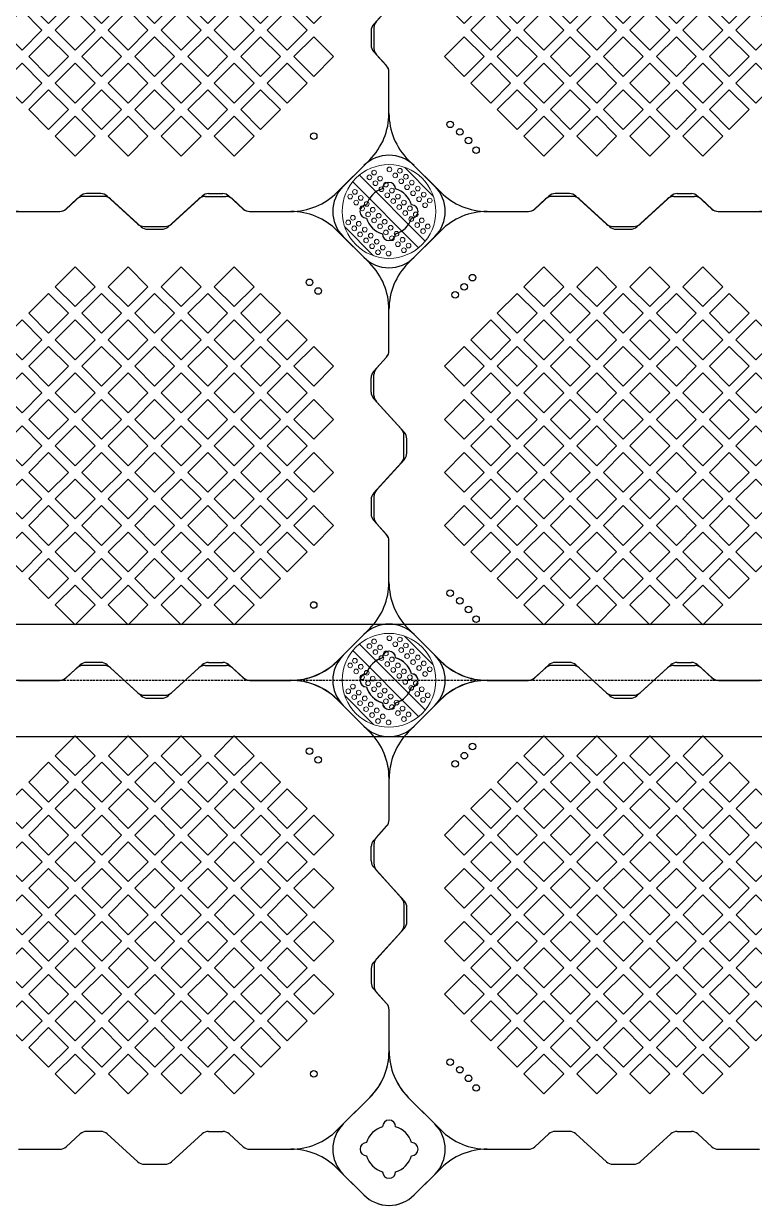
# Model space of a CAD drawing. Header units: millimetres. Extents: x -1612139 to -1260738, y 1141106 to 1536160.
# Drawn here: x -1425530 to -1424750, y 1157087 to 1158347 of the extents above; entities that cross this region are included whole.
import ezdxf

# ---------------------------------------------------------------- set-up
doc = ezdxf.new("R2010")
doc.units = ezdxf.units.MM
doc.header["$LTSCALE"] = 10
doc.linetypes.add('-6_350_HOLE$0$DASH', pattern=[0.35, 0.25, -0.1])
doc.layers.get('0').update_dxf_attribs({"linetype": 'CONTINUOUS'})
doc.layers.add('2维浮筒', color=150, linetype='CONTINUOUS', lineweight=9)
doc.layers.add('苗木图例', color=116, linetype='CONTINUOUS', lineweight=15)
doc.layers.add('面板', color=253, linetype='CONTINUOUS')

# ---------------------------------------------------------------- blocks, each defined once
blk = doc.blocks.new('旗华浮筒')
at = {"layer": '面板'}
for p, q in [((-548.8, 526.9), (-526.9, 548.8)), ((-473.2, 548.8), (-444.8, 520.5)), ((-26.8, 548.8), (-55.2, 520.5)), ((26.9, 548.8), (48.8, 526.9)), ((-332.9, 513.4), (-344.7, 502.6)), ((-303.9, 516), (-326.1, 516)), ((-297.1, 513.4), (-264.4, 483.6)), ((-202.9, 513.4), (-235.6, 483.6)), ((-196.1, 516), (-173.9, 516)), ((-167.1, 513.4), (-155.3, 502.6)), ((-395.4, 500), (-351.5, 500)), ((-148.5, 500), (-104.7, 500)), ((-479.5, 444.8), (-444.8, 479.5)), ((-257.6, 481), (-242.4, 481)), ((-20.5, 444.8), (-55.2, 479.5)), ((-548.8, 473.2), (-520.5, 444.8)), ((48.8, 473.2), (20.5, 444.8)), ((-500, 351.5), (-500, 395.4)), ((0, 351.3), (0, 395.4)), ((-513.4, 332.9), (-502.6, 344.7)), ((-16.4, 329.4), (-2.6, 344.5)), ((-516, 303.9), (-516, 326.1)), ((-19, 307.4), (-19, 322.6)), ((-513.4, 297.1), (-483.6, 264.4)), ((-16.4, 300.6), (13.4, 267.9)), ((-481, 242.4), (-481, 257.6)), ((16, 238.9), (16, 261.1)), ((-513.4, 202.9), (-483.6, 235.6)), ((-16.4, 199.4), (13.4, 232.1)), ((-516, 196.1), (-516, 173.9)), ((-19, 192.6), (-19, 177.4)), ((-513.4, 167.1), (-502.6, 155.3)), ((-16.4, 170.6), (-2.6, 155.5)), ((-500, 104.7), (-500, 148.5)), ((0, 104.7), (0, 148.7)), ((-548.8, 26.8), (-520.5, 55.2)), ((-444.8, 20.5), (-479.5, 55.2)), ((-55.2, 20.5), (-20.5, 55.2)), ((48.8, 26.8), (20.5, 55.2)), ((-329.4, 16.4), (-344.5, 2.6)), ((-307.4, 19), (-322.6, 19)), ((-300.6, 16.4), (-267.9, -13.4)), ((-199.4, 16.4), (-232.1, -13.4)), ((-192.6, 19), (-177.4, 19)), ((-170.6, 16.4), (-155.5, 2.6)), ((-395.4, 0), (-351.3, 0)), ((-148.7, 0), (-104.7, 0)), ((-473.2, -48.8), (-444.8, -20.5)), ((-261.1, -16), (-238.9, -16)), ((-26.8, -48.8), (-55.2, -20.5)), ((-526.9, -48.8), (-548.8, -26.9)), ((48.8, -26.9), (26.9, -48.8))]:
    blk.add_line(p, q, dxfattribs=at)
for points in [[(-334.9, 398.5), (-313.6, 419.7), (-334.9, 440.9), (-356.1, 419.7)], [(-278.3, 398.5), (-257.1, 419.7), (-278.3, 440.9), (-299.5, 419.7)], [(-221.7, 398.5), (-200.5, 419.7), (-221.7, 440.9), (-242.9, 419.7)], [(-165.1, 398.5), (-143.9, 419.7), (-165.1, 440.9), (-186.4, 419.7)], [(-363.1, 370.2), (-341.9, 391.4), (-363.1, 412.6), (-384.4, 391.4)], [(-306.6, 370.2), (-285.4, 391.4), (-306.6, 412.6), (-327.8, 391.4)], [(-250, 370.2), (-228.8, 391.4), (-250, 412.6), (-271.2, 391.4)], [(-193.4, 370.2), (-172.2, 391.4), (-193.4, 412.6), (-214.6, 391.4)], [(-136.9, 370.2), (-115.6, 391.4), (-136.9, 412.6), (-158.1, 391.4)], [(-391.4, 341.9), (-370.2, 363.1), (-391.4, 384.4), (-412.6, 363.1)], [(-334.9, 341.9), (-313.6, 363.1), (-334.9, 384.4), (-356.1, 363.1)], [(-278.3, 341.9), (-257.1, 363.1), (-278.3, 384.4), (-299.5, 363.1)], [(-221.7, 341.9), (-200.5, 363.1), (-221.7, 384.4), (-242.9, 363.1)], [(-165.1, 341.9), (-143.9, 363.1), (-165.1, 384.4), (-186.4, 363.1)], [(-108.6, 341.9), (-87.4, 363.1), (-108.6, 384.4), (-129.8, 363.1)], [(-419.7, 313.6), (-398.5, 334.9), (-419.7, 356.1), (-440.9, 334.9)], [(-363.1, 313.6), (-341.9, 334.9), (-363.1, 356.1), (-384.4, 334.9)], [(-306.6, 313.6), (-285.4, 334.9), (-306.6, 356.1), (-327.8, 334.9)], [(-250, 313.6), (-228.8, 334.9), (-250, 356.1), (-271.2, 334.9)], [(-193.4, 313.6), (-172.2, 334.9), (-193.4, 356.1), (-214.6, 334.9)], [(-136.9, 313.6), (-115.6, 334.9), (-136.9, 356.1), (-158.1, 334.9)], [(-80.3, 313.6), (-59.1, 334.9), (-80.3, 356.1), (-101.5, 334.9)], [(-391.4, 285.4), (-370.2, 306.6), (-391.4, 327.8), (-412.6, 306.6)], [(-334.9, 285.4), (-313.6, 306.6), (-334.9, 327.8), (-356.1, 306.6)], [(-278.3, 285.4), (-257.1, 306.6), (-278.3, 327.8), (-299.5, 306.6)], [(-221.7, 285.4), (-200.5, 306.6), (-221.7, 327.8), (-242.9, 306.6)], [(-165.1, 285.4), (-143.9, 306.6), (-165.1, 327.8), (-186.4, 306.6)], [(-108.6, 285.4), (-87.4, 306.6), (-108.6, 327.8), (-129.8, 306.6)], [(-419.7, 257.1), (-398.5, 278.3), (-419.7, 299.5), (-440.9, 278.3)], [(-363.1, 257.1), (-341.9, 278.3), (-363.1, 299.5), (-384.4, 278.3)], [(-306.6, 257.1), (-285.4, 278.3), (-306.6, 299.5), (-327.8, 278.3)], [(-250, 257.1), (-228.8, 278.3), (-250, 299.5), (-271.2, 278.3)], [(-193.4, 257.1), (-172.2, 278.3), (-193.4, 299.5), (-214.6, 278.3)], [(-136.9, 257.1), (-115.6, 278.3), (-136.9, 299.5), (-158.1, 278.3)], [(-80.3, 257.1), (-59.1, 278.3), (-80.3, 299.5), (-101.5, 278.3)], [(-391.4, 228.8), (-370.2, 250), (-391.4, 271.2), (-412.6, 250)], [(-334.9, 228.8), (-313.6, 250), (-334.9, 271.2), (-356.1, 250)], [(-278.3, 228.8), (-257.1, 250), (-278.3, 271.2), (-299.5, 250)], [(-221.7, 228.8), (-200.5, 250), (-221.7, 271.2), (-242.9, 250)], [(-165.1, 228.8), (-143.9, 250), (-165.1, 271.2), (-186.4, 250)], [(-108.6, 228.8), (-87.4, 250), (-108.6, 271.2), (-129.8, 250)], [(-419.7, 200.5), (-398.5, 221.7), (-419.7, 242.9), (-440.9, 221.7)], [(-363.1, 200.5), (-341.9, 221.7), (-363.1, 242.9), (-384.4, 221.7)], [(-306.6, 200.5), (-285.4, 221.7), (-306.6, 242.9), (-327.8, 221.7)], [(-250, 200.5), (-228.8, 221.7), (-250, 242.9), (-271.2, 221.7)], [(-193.4, 200.5), (-172.2, 221.7), (-193.4, 242.9), (-214.6, 221.7)], [(-136.9, 200.5), (-115.6, 221.7), (-136.9, 242.9), (-158.1, 221.7)], [(-80.3, 200.5), (-59.1, 221.7), (-80.3, 242.9), (-101.5, 221.7)], [(-391.4, 172.2), (-370.2, 193.4), (-391.4, 214.6), (-412.6, 193.4)], [(-334.9, 172.2), (-313.6, 193.4), (-334.9, 214.6), (-356.1, 193.4)], [(-278.3, 172.2), (-257.1, 193.4), (-278.3, 214.6), (-299.5, 193.4)], [(-221.7, 172.2), (-200.5, 193.4), (-221.7, 214.6), (-242.9, 193.4)], [(-165.1, 172.2), (-143.9, 193.4), (-165.1, 214.6), (-186.4, 193.4)], [(-108.6, 172.2), (-87.4, 193.4), (-108.6, 214.6), (-129.8, 193.4)], [(-419.7, 143.9), (-398.5, 165.1), (-419.7, 186.4), (-440.9, 165.1)], [(-363.1, 143.9), (-341.9, 165.1), (-363.1, 186.4), (-384.4, 165.1)], [(-306.6, 143.9), (-285.4, 165.1), (-306.6, 186.4), (-327.8, 165.1)], [(-250, 143.9), (-228.8, 165.1), (-250, 186.4), (-271.2, 165.1)], [(-193.4, 143.9), (-172.2, 165.1), (-193.4, 186.4), (-214.6, 165.1)], [(-136.9, 143.9), (-115.6, 165.1), (-136.9, 186.4), (-158.1, 165.1)], [(-80.3, 143.9), (-59.1, 165.1), (-80.3, 186.4), (-101.5, 165.1)], [(-391.4, 115.6), (-370.2, 136.9), (-391.4, 158.1), (-412.6, 136.9)], [(-334.9, 115.6), (-313.6, 136.9), (-334.9, 158.1), (-356.1, 136.9)], [(-278.3, 115.6), (-257.1, 136.9), (-278.3, 158.1), (-299.5, 136.9)], [(-221.7, 115.6), (-200.5, 136.9), (-221.7, 158.1), (-242.9, 136.9)], [(-165.1, 115.6), (-143.9, 136.9), (-165.1, 158.1), (-186.4, 136.9)], [(-108.6, 115.6), (-87.4, 136.9), (-108.6, 158.1), (-129.8, 136.9)], [(-363.1, 87.4), (-341.9, 108.6), (-363.1, 129.8), (-384.4, 108.6)], [(-306.6, 87.4), (-285.4, 108.6), (-306.6, 129.8), (-327.8, 108.6)], [(-250, 87.4), (-228.8, 108.6), (-250, 129.8), (-271.2, 108.6)], [(-193.4, 87.4), (-172.2, 108.6), (-193.4, 129.8), (-214.6, 108.6)], [(-136.9, 87.4), (-115.6, 108.6), (-136.9, 129.8), (-158.1, 108.6)], [(-334.9, 59.1), (-313.6, 80.3), (-334.9, 101.5), (-356.1, 80.3)], [(-278.3, 59.1), (-257.1, 80.3), (-278.3, 101.5), (-299.5, 80.3)], [(-221.7, 59.1), (-200.5, 80.3), (-221.7, 101.5), (-242.9, 80.3)], [(-165.1, 59.1), (-143.9, 80.3), (-165.1, 101.5), (-186.4, 80.3)]]:
    blk.add_lwpolyline(points, close=True, dxfattribs=at)
for centre in [(-411, 429.4), (-419.7, 419.7), (-84.8, 424.4), (-75.6, 415.2), (-429.4, 411), (-434.7, 92.9), (-424.4, 84.8), (-415.2, 75.6), (-80.3, 80.3), (-407.1, 65.3)]:
    blk.add_circle(centre, 3.5, dxfattribs=at)
for centre, radius, start, end in [((-500, 522), 38, 45, 135), ((0, 522), 38, 45, 135), ((-500, 524), 7, 0, 180), ((0, 524), 7, 0, 180), ((-522, 500), 38, 135, 225), ((-500, 500), 25, 106.2602, 163.7398), ((-500, 500), 25, 16.2602, 73.7398), ((-395.3, 570), 70, 225, 270), ((-104.7, 570), 70, 270, 315), ((0, 500), 25, 106.2602, 163.7398), ((0, 500), 25, 16.2602, 73.7398), ((22, 500), 38, 315, 45), ((-524, 500), 7, 90, 270), ((-476, 500), 7, 270, 90), ((-326.1, 506), 10, 90, 132.2737), ((-303.9, 506), 10, 47.7263, 90), ((-196.1, 506), 10, 90, 132.2737), ((-173.9, 506), 10, 47.7263, 90), ((-24, 500), 7, 90, 270), ((24, 500), 7, 270, 90), ((-500, 500), 25, 196.2602, 253.7398), ((-500, 500), 25, 286.2602, 343.7398), ((-395.3, 430), 70, 90, 135), ((-351.5, 510), 10, 270, 312.2737), ((-148.5, 510), 10, 227.7263, 270), ((-104.7, 430), 70, 45, 90), ((0, 500), 25, 196.2602, 253.7398), ((0, 500), 25, 286.2602, 343.7398), ((-257.6, 491), 10, 227.7263, 270), ((-242.4, 491), 10, 270, 312.2737), ((-500, 476), 7, 180, 0), ((0, 476), 7, 180, 0), ((-570, 395.3), 70, 0, 45), ((-430, 395.3), 70, 135, 180), ((-70, 395.3), 70, 0, 45), ((70, 395.3), 70, 135, 180), ((-510, 351.5), 10, 317.7263, 0), ((-10, 351.3), 10, 317.7263, 0), ((-506, 326.1), 10, 137.7263, 180), ((-9, 322.6), 10, 137.7263, 180), ((-506, 303.9), 10, 180, 222.2737), ((-9, 307.4), 10, 180, 222.2737), ((6, 261.1), 10, 0, 42.2737), ((-491, 257.6), 10, 0, 42.2737), ((-491, 242.4), 10, 317.7263, 0), ((6, 238.9), 10, 317.7263, 0), ((-506, 196.1), 10, 137.7263, 180), ((-9, 192.6), 10, 137.7263, 180), ((-9, 177.4), 10, 180, 222.2737), ((-506, 173.9), 10, 180, 222.2737), ((-510, 148.5), 10, 0, 42.2737), ((-10, 148.7), 10, 0, 42.2737), ((-570, 104.7), 70, 315, 0), ((-430, 104.7), 70, 180, 225), ((-70, 104.7), 70, 315, 0), ((70, 104.7), 70, 180, 225), ((-522, 0), 38, 135, 225), ((-500, 24), 7, 0, 180), ((0, 24), 7, 0, 180), ((22, 0), 38, 315, 45), ((-500, 0), 25, 106.2602, 163.7398), ((-500, 0), 25, 16.2602, 73.7398), ((-395.3, 70), 70, 225, 270), ((-322.6, 9), 10, 90, 132.2737), ((-307.4, 9), 10, 47.7263, 90), ((-192.6, 9), 10, 90, 132.2737), ((-177.4, 9), 10, 47.7263, 90), ((-104.7, 70), 70, 270, 315), ((0, 0), 25, 106.2602, 163.7398), ((0, 0), 25, 16.2602, 73.7398), ((-524, 0), 7, 90, 270), ((-476, 0), 7, 270, 90), ((-395.3, -70), 70, 90, 135), ((-351.3, 10), 10, 270, 312.2737), ((-148.7, 10), 10, 227.7263, 270), ((-104.7, -70), 70, 45, 90), ((-24, 0), 7, 90, 270), ((24, 0), 7, 270, 90), ((-500, 0), 25, 196.2602, 253.7398), ((-500, 0), 25, 286.2602, 343.7398), ((0, 0), 25, 196.2602, 253.7398), ((0, 0), 25, 286.2602, 343.7398), ((-500, -24), 7, 180, 0), ((-261.1, -6), 10, 227.7263, 270), ((-238.9, -6), 10, 270, 312.2737), ((0, -24), 7, 180, 0), ((-500, -22), 38, 225, 315), ((0, -22), 38, 225, 315)]:
    blk.add_arc(centre, radius, start, end, dxfattribs=at)
blk = doc.blocks.new('getr')
at = {"layer": '面板'}
for p, q in [((46316.2, -33155), (46287.9, -33183.4)), ((46294.2, -33177), (46316.2, -33155)), ((46369.9, -33155), (46398.2, -33183.4)), ((46370, -33155), (46391.9, -33177)), ((46010.2, -33190.5), (45998.3, -33201.3)), ((46039.2, -33187.9), (46016.9, -33187.9)), ((46045.9, -33190.5), (46078.7, -33220.3)), ((46140.2, -33190.5), (46107.4, -33220.3)), ((46146.9, -33187.9), (46169.2, -33187.9)), ((46175.9, -33190.5), (46187.8, -33201.3)), ((46510.2, -33190.5), (46498.3, -33201.3)), ((46539.2, -33187.9), (46516.9, -33187.9)), ((46545.9, -33190.5), (46578.7, -33220.3)), ((46640.2, -33190.5), (46607.4, -33220.3)), ((46646.9, -33187.9), (46669.2, -33187.9)), ((46675.9, -33190.5), (46687.8, -33201.3)), ((45947.7, -33203.9), (45991.6, -33203.9)), ((46194.5, -33203.9), (46238.3, -33203.9)), ((46447.7, -33203.9), (46491.6, -33203.9)), ((46694.5, -33203.9), (46738.3, -33203.9)), ((46085.4, -33222.9), (46100.7, -33222.9)), ((46322.6, -33259.1), (46287.8, -33224.4)), ((46294.2, -33230.7), (46322.6, -33259)), ((46363.6, -33259.1), (46398.3, -33224.4)), ((46391.9, -33230.7), (46363.6, -33259)), ((46585.4, -33222.9), (46600.7, -33222.9)), ((46343.1, -33352.6), (46343.1, -33308.5)), ((46343.1, -33352.4), (46343.1, -33308.5)), ((46326.7, -33374.5), (46340.5, -33359.3)), ((46329.7, -33371), (46340.5, -33359.1)), ((46324.1, -33396.5), (46324.1, -33381.2)), ((46327.1, -33400), (46327.1, -33377.7)), ((46326.7, -33403.2), (46356.5, -33436)), ((46329.7, -33406.7), (46359.5, -33439.5)), ((46359.1, -33465), (46359.1, -33442.7)), ((46362.1, -33461.5), (46362.1, -33446.2)), ((46326.7, -33504.5), (46356.5, -33471.7)), ((46329.7, -33501), (46359.5, -33468.2)), ((46324.1, -33511.2), (46324.1, -33526.5)), ((46327.1, -33507.7), (46327.1, -33530)), ((46326.7, -33533.2), (46340.5, -33548.4)), ((46329.7, -33536.7), (46340.5, -33548.6)), ((46343.1, -33599.1), (46343.1, -33555.1)), ((46343.1, -33599.1), (46343.1, -33555.3)), ((46287.8, -33683.4), (46322.6, -33648.6)), ((46294.2, -33677), (46322.6, -33648.7)), ((46398.3, -33683.4), (46363.6, -33648.6)), ((46391.9, -33677), (46363.6, -33648.7)), ((46013.7, -33687.5), (45998.5, -33701.3)), ((46035.7, -33684.9), (46020.4, -33684.9)), ((46042.4, -33687.5), (46075.2, -33717.3)), ((46143.7, -33687.5), (46110.9, -33717.3)), ((46150.4, -33684.9), (46165.7, -33684.9)), ((46172.4, -33687.5), (46187.6, -33701.3)), ((46513.7, -33687.5), (46498.5, -33701.3)), ((46535.7, -33684.9), (46520.4, -33684.9)), ((46542.4, -33687.5), (46575.2, -33717.3)), ((46643.7, -33687.5), (46610.9, -33717.3)), ((46650.4, -33684.9), (46665.7, -33684.9)), ((46672.4, -33687.5), (46687.6, -33701.3)), ((45947.7, -33703.9), (45991.8, -33703.9)), ((46194.3, -33703.9), (46238.3, -33703.9)), ((46447.7, -33703.9), (46491.8, -33703.9)), ((46694.3, -33703.9), (46738.3, -33703.9)), ((46081.9, -33719.9), (46104.2, -33719.9)), ((46316.2, -33752.7), (46287.9, -33724.4)), ((46369.9, -33752.7), (46398.2, -33724.4)), ((46581.9, -33719.9), (46604.2, -33719.9)), ((46316.2, -33752.7), (46294.2, -33730.8)), ((46391.9, -33730.8), (46370, -33752.7))]:
    blk.add_line(p, q, dxfattribs=at)
for points in [[(46008.2, -33305.4), (46029.4, -33284.2), (46008.2, -33263), (45987, -33284.2)], [(46064.8, -33305.4), (46086, -33284.2), (46064.8, -33263), (46043.6, -33284.2)], [(46121.4, -33305.4), (46142.6, -33284.2), (46121.4, -33263), (46100.1, -33284.2)], [(46177.9, -33305.4), (46199.1, -33284.2), (46177.9, -33263), (46156.7, -33284.2)], [(46508.2, -33305.4), (46529.4, -33284.2), (46508.2, -33263), (46487, -33284.2)], [(46564.8, -33305.4), (46586, -33284.2), (46564.8, -33263), (46543.6, -33284.2)], [(46621.4, -33305.4), (46642.6, -33284.2), (46621.4, -33263), (46600.1, -33284.2)], [(46677.9, -33305.4), (46699.1, -33284.2), (46677.9, -33263), (46656.7, -33284.2)], [(45979.9, -33333.7), (46001.2, -33312.5), (45979.9, -33291.2), (45958.7, -33312.5)], [(46036.5, -33333.7), (46057.7, -33312.5), (46036.5, -33291.2), (46015.3, -33312.5)], [(46093.1, -33333.7), (46114.3, -33312.5), (46093.1, -33291.2), (46071.9, -33312.5)], [(46149.6, -33333.7), (46170.9, -33312.5), (46149.6, -33291.2), (46128.4, -33312.5)], [(46206.2, -33333.7), (46227.4, -33312.5), (46206.2, -33291.2), (46185, -33312.5)], [(46479.9, -33333.7), (46501.2, -33312.5), (46479.9, -33291.2), (46458.7, -33312.5)], [(46536.5, -33333.7), (46557.7, -33312.5), (46536.5, -33291.2), (46515.3, -33312.5)], [(46593.1, -33333.7), (46614.3, -33312.5), (46593.1, -33291.2), (46571.9, -33312.5)], [(46649.6, -33333.7), (46670.9, -33312.5), (46649.6, -33291.2), (46628.4, -33312.5)], [(46706.2, -33333.7), (46727.4, -33312.5), (46706.2, -33291.2), (46685, -33312.5)], [(45951.7, -33361.9), (45972.9, -33340.7), (45951.7, -33319.5), (45930.4, -33340.7)], [(46008.2, -33361.9), (46029.4, -33340.7), (46008.2, -33319.5), (45987, -33340.7)], [(46064.8, -33361.9), (46086, -33340.7), (46064.8, -33319.5), (46043.6, -33340.7)], [(46121.4, -33361.9), (46142.6, -33340.7), (46121.4, -33319.5), (46100.1, -33340.7)], [(46177.9, -33361.9), (46199.1, -33340.7), (46177.9, -33319.5), (46156.7, -33340.7)], [(46234.5, -33361.9), (46255.7, -33340.7), (46234.5, -33319.5), (46213.3, -33340.7)], [(46451.7, -33361.9), (46472.9, -33340.7), (46451.7, -33319.5), (46430.4, -33340.7)], [(46508.2, -33361.9), (46529.4, -33340.7), (46508.2, -33319.5), (46487, -33340.7)], [(46564.8, -33361.9), (46586, -33340.7), (46564.8, -33319.5), (46543.6, -33340.7)], [(46621.4, -33361.9), (46642.6, -33340.7), (46621.4, -33319.5), (46600.1, -33340.7)], [(46677.9, -33361.9), (46699.1, -33340.7), (46677.9, -33319.5), (46656.7, -33340.7)], [(46734.5, -33361.9), (46755.7, -33340.7), (46734.5, -33319.5), (46713.3, -33340.7)], [(45979.9, -33390.2), (46001.2, -33369), (45979.9, -33347.8), (45958.7, -33369)], [(46036.5, -33390.2), (46057.7, -33369), (46036.5, -33347.8), (46015.3, -33369)], [(46093.1, -33390.2), (46114.3, -33369), (46093.1, -33347.8), (46071.9, -33369)], [(46149.6, -33390.2), (46170.9, -33369), (46149.6, -33347.8), (46128.4, -33369)], [(46206.2, -33390.2), (46227.4, -33369), (46206.2, -33347.8), (46185, -33369)], [(46262.8, -33390.2), (46284, -33369), (46262.8, -33347.8), (46241.6, -33369)], [(46423.4, -33390.2), (46444.6, -33369), (46423.4, -33347.8), (46402.2, -33369)], [(46479.9, -33390.2), (46501.2, -33369), (46479.9, -33347.8), (46458.7, -33369)], [(46536.5, -33390.2), (46557.7, -33369), (46536.5, -33347.8), (46515.3, -33369)], [(46593.1, -33390.2), (46614.3, -33369), (46593.1, -33347.8), (46571.9, -33369)], [(46649.6, -33390.2), (46670.9, -33369), (46649.6, -33347.8), (46628.4, -33369)], [(46706.2, -33390.2), (46727.4, -33369), (46706.2, -33347.8), (46685, -33369)], [(45951.7, -33418.5), (45972.9, -33397.3), (45951.7, -33376.1), (45930.4, -33397.3)], [(46008.2, -33418.5), (46029.4, -33397.3), (46008.2, -33376.1), (45987, -33397.3)], [(46064.8, -33418.5), (46086, -33397.3), (46064.8, -33376.1), (46043.6, -33397.3)], [(46121.4, -33418.5), (46142.6, -33397.3), (46121.4, -33376.1), (46100.1, -33397.3)], [(46177.9, -33418.5), (46199.1, -33397.3), (46177.9, -33376.1), (46156.7, -33397.3)], [(46234.5, -33418.5), (46255.7, -33397.3), (46234.5, -33376.1), (46213.3, -33397.3)], [(46451.7, -33418.5), (46472.9, -33397.3), (46451.7, -33376.1), (46430.4, -33397.3)], [(46508.2, -33418.5), (46529.4, -33397.3), (46508.2, -33376.1), (46487, -33397.3)], [(46564.8, -33418.5), (46586, -33397.3), (46564.8, -33376.1), (46543.6, -33397.3)], [(46621.4, -33418.5), (46642.6, -33397.3), (46621.4, -33376.1), (46600.1, -33397.3)], [(46677.9, -33418.5), (46699.1, -33397.3), (46677.9, -33376.1), (46656.7, -33397.3)], [(46734.5, -33418.5), (46755.7, -33397.3), (46734.5, -33376.1), (46713.3, -33397.3)], [(45979.9, -33446.8), (46001.2, -33425.6), (45979.9, -33404.4), (45958.7, -33425.6)], [(46036.5, -33446.8), (46057.7, -33425.6), (46036.5, -33404.4), (46015.3, -33425.6)], [(46093.1, -33446.8), (46114.3, -33425.6), (46093.1, -33404.4), (46071.9, -33425.6)], [(46149.6, -33446.8), (46170.9, -33425.6), (46149.6, -33404.4), (46128.4, -33425.6)], [(46206.2, -33446.8), (46227.4, -33425.6), (46206.2, -33404.4), (46185, -33425.6)], [(46262.8, -33446.8), (46284, -33425.6), (46262.8, -33404.4), (46241.6, -33425.6)], [(46423.4, -33446.8), (46444.6, -33425.6), (46423.4, -33404.4), (46402.2, -33425.6)], [(46479.9, -33446.8), (46501.2, -33425.6), (46479.9, -33404.4), (46458.7, -33425.6)], [(46536.5, -33446.8), (46557.7, -33425.6), (46536.5, -33404.4), (46515.3, -33425.6)], [(46593.1, -33446.8), (46614.3, -33425.6), (46593.1, -33404.4), (46571.9, -33425.6)], [(46649.6, -33446.8), (46670.9, -33425.6), (46649.6, -33404.4), (46628.4, -33425.6)], [(46706.2, -33446.8), (46727.4, -33425.6), (46706.2, -33404.4), (46685, -33425.6)], [(45951.7, -33475.1), (45972.9, -33453.9), (45951.7, -33432.7), (45930.4, -33453.9)], [(46008.2, -33475.1), (46029.4, -33453.9), (46008.2, -33432.7), (45987, -33453.9)], [(46064.8, -33475.1), (46086, -33453.9), (46064.8, -33432.7), (46043.6, -33453.9)], [(46121.4, -33475.1), (46142.6, -33453.9), (46121.4, -33432.7), (46100.1, -33453.9)], [(46177.9, -33475.1), (46199.1, -33453.9), (46177.9, -33432.7), (46156.7, -33453.9)], [(46234.5, -33475.1), (46255.7, -33453.9), (46234.5, -33432.7), (46213.3, -33453.9)], [(46451.7, -33475.1), (46472.9, -33453.9), (46451.7, -33432.7), (46430.4, -33453.9)], [(46508.2, -33475.1), (46529.4, -33453.9), (46508.2, -33432.7), (46487, -33453.9)], [(46564.8, -33475.1), (46586, -33453.9), (46564.8, -33432.7), (46543.6, -33453.9)], [(46621.4, -33475.1), (46642.6, -33453.9), (46621.4, -33432.7), (46600.1, -33453.9)], [(46677.9, -33475.1), (46699.1, -33453.9), (46677.9, -33432.7), (46656.7, -33453.9)], [(46734.5, -33475.1), (46755.7, -33453.9), (46734.5, -33432.7), (46713.3, -33453.9)], [(45979.9, -33503.4), (46001.2, -33482.2), (45979.9, -33460.9), (45958.7, -33482.2)], [(46036.5, -33503.4), (46057.7, -33482.2), (46036.5, -33460.9), (46015.3, -33482.2)], [(46093.1, -33503.4), (46114.3, -33482.2), (46093.1, -33460.9), (46071.9, -33482.2)], [(46149.6, -33503.4), (46170.9, -33482.2), (46149.6, -33460.9), (46128.4, -33482.2)], [(46206.2, -33503.4), (46227.4, -33482.2), (46206.2, -33460.9), (46185, -33482.2)], [(46262.8, -33503.4), (46284, -33482.2), (46262.8, -33460.9), (46241.6, -33482.2)], [(46423.4, -33503.4), (46444.6, -33482.2), (46423.4, -33460.9), (46402.2, -33482.2)], [(46479.9, -33503.4), (46501.2, -33482.2), (46479.9, -33460.9), (46458.7, -33482.2)], [(46536.5, -33503.4), (46557.7, -33482.2), (46536.5, -33460.9), (46515.3, -33482.2)], [(46593.1, -33503.4), (46614.3, -33482.2), (46593.1, -33460.9), (46571.9, -33482.2)], [(46649.6, -33503.4), (46670.9, -33482.2), (46649.6, -33460.9), (46628.4, -33482.2)], [(46706.2, -33503.4), (46727.4, -33482.2), (46706.2, -33460.9), (46685, -33482.2)], [(45951.7, -33531.7), (45972.9, -33510.4), (45951.7, -33489.2), (45930.4, -33510.4)], [(46008.2, -33531.7), (46029.4, -33510.4), (46008.2, -33489.2), (45987, -33510.4)], [(46064.8, -33531.7), (46086, -33510.4), (46064.8, -33489.2), (46043.6, -33510.4)], [(46121.4, -33531.7), (46142.6, -33510.4), (46121.4, -33489.2), (46100.1, -33510.4)], [(46177.9, -33531.7), (46199.1, -33510.4), (46177.9, -33489.2), (46156.7, -33510.4)], [(46234.5, -33531.7), (46255.7, -33510.4), (46234.5, -33489.2), (46213.3, -33510.4)], [(46451.7, -33531.7), (46472.9, -33510.4), (46451.7, -33489.2), (46430.4, -33510.4)], [(46508.2, -33531.7), (46529.4, -33510.4), (46508.2, -33489.2), (46487, -33510.4)], [(46564.8, -33531.7), (46586, -33510.4), (46564.8, -33489.2), (46543.6, -33510.4)], [(46621.4, -33531.7), (46642.6, -33510.4), (46621.4, -33489.2), (46600.1, -33510.4)], [(46677.9, -33531.7), (46699.1, -33510.4), (46677.9, -33489.2), (46656.7, -33510.4)], [(46734.5, -33531.7), (46755.7, -33510.4), (46734.5, -33489.2), (46713.3, -33510.4)], [(45979.9, -33559.9), (46001.2, -33538.7), (45979.9, -33517.5), (45958.7, -33538.7)], [(46036.5, -33559.9), (46057.7, -33538.7), (46036.5, -33517.5), (46015.3, -33538.7)], [(46093.1, -33559.9), (46114.3, -33538.7), (46093.1, -33517.5), (46071.9, -33538.7)], [(46149.6, -33559.9), (46170.9, -33538.7), (46149.6, -33517.5), (46128.4, -33538.7)], [(46206.2, -33559.9), (46227.4, -33538.7), (46206.2, -33517.5), (46185, -33538.7)], [(46262.8, -33559.9), (46284, -33538.7), (46262.8, -33517.5), (46241.6, -33538.7)], [(46423.4, -33559.9), (46444.6, -33538.7), (46423.4, -33517.5), (46402.2, -33538.7)], [(46479.9, -33559.9), (46501.2, -33538.7), (46479.9, -33517.5), (46458.7, -33538.7)], [(46536.5, -33559.9), (46557.7, -33538.7), (46536.5, -33517.5), (46515.3, -33538.7)], [(46593.1, -33559.9), (46614.3, -33538.7), (46593.1, -33517.5), (46571.9, -33538.7)], [(46649.6, -33559.9), (46670.9, -33538.7), (46649.6, -33517.5), (46628.4, -33538.7)], [(46706.2, -33559.9), (46727.4, -33538.7), (46706.2, -33517.5), (46685, -33538.7)], [(45951.7, -33588.2), (45972.9, -33567), (45951.7, -33545.8), (45930.4, -33567)], [(46008.2, -33588.2), (46029.4, -33567), (46008.2, -33545.8), (45987, -33567)], [(46064.8, -33588.2), (46086, -33567), (46064.8, -33545.8), (46043.6, -33567)], [(46121.4, -33588.2), (46142.6, -33567), (46121.4, -33545.8), (46100.1, -33567)], [(46177.9, -33588.2), (46199.1, -33567), (46177.9, -33545.8), (46156.7, -33567)], [(46234.5, -33588.2), (46255.7, -33567), (46234.5, -33545.8), (46213.3, -33567)], [(46451.7, -33588.2), (46472.9, -33567), (46451.7, -33545.8), (46430.4, -33567)], [(46508.2, -33588.2), (46529.4, -33567), (46508.2, -33545.8), (46487, -33567)], [(46564.8, -33588.2), (46586, -33567), (46564.8, -33545.8), (46543.6, -33567)], [(46621.4, -33588.2), (46642.6, -33567), (46621.4, -33545.8), (46600.1, -33567)], [(46677.9, -33588.2), (46699.1, -33567), (46677.9, -33545.8), (46656.7, -33567)], [(46734.5, -33588.2), (46755.7, -33567), (46734.5, -33545.8), (46713.3, -33567)], [(45979.9, -33616.5), (46001.2, -33595.3), (45979.9, -33574.1), (45958.7, -33595.3)], [(46036.5, -33616.5), (46057.7, -33595.3), (46036.5, -33574.1), (46015.3, -33595.3)], [(46093.1, -33616.5), (46114.3, -33595.3), (46093.1, -33574.1), (46071.9, -33595.3)], [(46149.6, -33616.5), (46170.9, -33595.3), (46149.6, -33574.1), (46128.4, -33595.3)], [(46206.2, -33616.5), (46227.4, -33595.3), (46206.2, -33574.1), (46185, -33595.3)], [(46479.9, -33616.5), (46501.2, -33595.3), (46479.9, -33574.1), (46458.7, -33595.3)], [(46536.5, -33616.5), (46557.7, -33595.3), (46536.5, -33574.1), (46515.3, -33595.3)], [(46593.1, -33616.5), (46614.3, -33595.3), (46593.1, -33574.1), (46571.9, -33595.3)], [(46649.6, -33616.5), (46670.9, -33595.3), (46649.6, -33574.1), (46628.4, -33595.3)], [(46706.2, -33616.5), (46727.4, -33595.3), (46706.2, -33574.1), (46685, -33595.3)], [(46008.2, -33644.8), (46029.4, -33623.6), (46008.2, -33602.4), (45987, -33623.6)], [(46064.8, -33644.8), (46086, -33623.6), (46064.8, -33602.4), (46043.6, -33623.6)], [(46121.4, -33644.8), (46142.6, -33623.6), (46121.4, -33602.4), (46100.1, -33623.6)], [(46177.9, -33644.8), (46199.1, -33623.6), (46177.9, -33602.4), (46156.7, -33623.6)], [(46508.2, -33644.8), (46529.4, -33623.6), (46508.2, -33602.4), (46487, -33623.6)], [(46564.8, -33644.8), (46586, -33623.6), (46564.8, -33602.4), (46543.6, -33623.6)], [(46621.4, -33644.8), (46642.6, -33623.6), (46621.4, -33602.4), (46600.1, -33623.6)], [(46677.9, -33644.8), (46699.1, -33623.6), (46677.9, -33602.4), (46656.7, -33623.6)]]:
    blk.add_lwpolyline(points, close=True, dxfattribs=at)
for centre in [(46432, -33274.4), (46258.3, -33279.4), (46423.4, -33284.2), (46267.5, -33288.6), (46413.6, -33292.8), (46408.4, -33611), (46262.8, -33623.6), (46418.6, -33619.1), (46427.8, -33628.3), (46436, -33638.6)]:
    blk.add_circle(centre, 3.5, dxfattribs=at)
for centre, radius, start, end in [((46343.1, -33181.9), 38, 45, 135), ((46343, -33181.9), 38, 45, 135), ((46238.4, -33133.9), 70, 270, 315), ((46321.1, -33203.8), 38, 135, 225), ((46343.1, -33203.9), 25, 106.2602, 163.7398), ((46343.1, -33203.9), 25, 106.2602, 163.7398), ((46343.1, -33179.9), 7, 0, 180), ((46343.1, -33179.9), 7, 0, 180), ((46343.1, -33203.9), 25, 16.2602, 73.7398), ((46343.1, -33203.9), 25, 16.2602, 73.7398), ((46365, -33203.8), 38, 315, 45), ((46447.7, -33133.9), 70, 225, 270), ((46016.9, -33197.9), 10, 90, 132.2737), ((46039.2, -33197.9), 10, 47.7263, 90), ((46146.9, -33197.9), 10, 90, 132.2737), ((46169.2, -33197.9), 10, 47.7263, 90), ((46516.9, -33197.9), 10, 90, 132.2737), ((46539.2, -33197.9), 10, 47.7263, 90), ((46646.9, -33197.9), 10, 90, 132.2737), ((46669.2, -33197.9), 10, 47.7263, 90), ((45991.6, -33193.9), 10, 270, 312.2737), ((46194.5, -33193.9), 10, 227.7263, 270), ((46238.3, -33273.9), 70, 45, 90), ((46319.1, -33203.9), 7, 90, 270), ((46319.1, -33203.9), 7, 90, 270), ((46367.1, -33203.9), 7, 270, 90), ((46367.1, -33203.9), 7, 270, 90), ((46447.8, -33273.9), 70, 90, 135), ((46491.6, -33193.9), 10, 270, 312.2737), ((46694.5, -33193.9), 10, 227.7263, 270), ((46085.4, -33212.9), 10, 227.7263, 270), ((46100.7, -33212.9), 10, 270, 312.2737), ((46343.1, -33203.9), 25, 196.2602, 253.7398), ((46343.1, -33203.9), 25, 196.2602, 253.7398), ((46343.1, -33203.9), 25, 286.2602, 343.7398), ((46343.1, -33203.9), 25, 286.2602, 343.7398), ((46585.4, -33212.9), 10, 227.7263, 270), ((46600.7, -33212.9), 10, 270, 312.2737), ((46343.1, -33227.9), 7, 180, 0), ((46343.1, -33227.9), 7, 180, 0), ((46273.1, -33308.5), 70, 0, 45), ((46273.1, -33308.6), 70, 0, 45), ((46413.1, -33308.5), 70, 135, 180), ((46413.1, -33308.6), 70, 135, 180), ((46333.1, -33352.4), 10, 317.7263, 0), ((46333.1, -33352.6), 10, 317.7263, 0), ((46337.1, -33377.7), 10, 137.7263, 180), ((46334.1, -33381.2), 10, 137.7263, 180), ((46334.1, -33396.5), 10, 180, 222.2737), ((46337.1, -33400), 10, 180, 222.2737), ((46349.1, -33442.7), 10, 0, 42.2737), ((46352.1, -33446.2), 10, 0, 42.2737), ((46352.1, -33461.5), 10, 317.7263, 0), ((46349.1, -33465), 10, 317.7263, 0), ((46334.1, -33511.2), 10, 137.7263, 180), ((46337.1, -33507.7), 10, 137.7263, 180), ((46334.1, -33526.5), 10, 180, 222.2737), ((46337.1, -33530), 10, 180, 222.2737), ((46333.1, -33555.1), 10, 0, 42.2737), ((46333.1, -33555.3), 10, 0, 42.2737), ((46273.1, -33599.1), 70, 315, 0), ((46273.1, -33599.2), 70, 315, 0), ((46413.1, -33599.1), 70, 180, 225), ((46413.1, -33599.2), 70, 180, 225), ((46343.1, -33679.9), 7, 0, 180), ((46343.1, -33679.9), 7, 0, 180), ((46020.4, -33694.9), 10, 90, 132.2737), ((46035.7, -33694.9), 10, 47.7263, 90), ((46150.4, -33694.9), 10, 90, 132.2737), ((46165.7, -33694.9), 10, 47.7263, 90), ((46238.3, -33633.9), 70, 270, 315), ((46321.1, -33703.9), 38, 135, 225), ((46343.1, -33703.9), 25, 106.2602, 163.7398), ((46343.1, -33703.9), 25, 106.2602, 163.7398), ((46343.1, -33703.9), 25, 16.2602, 73.7398), ((46343.1, -33703.9), 25, 16.2602, 73.7398), ((46365, -33703.9), 38, 315, 45), ((46447.8, -33633.9), 70, 225, 270), ((46520.4, -33694.9), 10, 90, 132.2737), ((46535.7, -33694.9), 10, 47.7263, 90), ((46650.4, -33694.9), 10, 90, 132.2737), ((46665.7, -33694.9), 10, 47.7263, 90), ((46319.1, -33703.9), 7, 90, 270), ((46319.1, -33703.9), 7, 90, 270), ((46367.1, -33703.9), 7, 270, 90), ((46367.1, -33703.9), 7, 270, 90), ((45991.8, -33693.9), 10, 270, 312.2737), ((46194.3, -33693.9), 10, 227.7263, 270), ((46238.4, -33773.9), 70, 45, 90), ((46343.1, -33703.9), 25, 196.2602, 253.7398), ((46343.1, -33703.9), 25, 196.2602, 253.7398), ((46343.1, -33703.9), 25, 286.2602, 343.7398), ((46343.1, -33703.9), 25, 286.2602, 343.7398), ((46447.7, -33773.9), 70, 90, 135), ((46491.8, -33693.9), 10, 270, 312.2737), ((46694.3, -33693.9), 10, 227.7263, 270), ((46081.9, -33709.9), 10, 227.7263, 270), ((46104.2, -33709.9), 10, 270, 312.2737), ((46581.9, -33709.9), 10, 227.7263, 270), ((46604.2, -33709.9), 10, 270, 312.2737), ((46343.1, -33727.9), 7, 180, 0), ((46343.1, -33727.9), 7, 180, 0), ((46343.1, -33725.8), 38, 225, 315), ((46343, -33725.8), 38, 225, 315)]:
    blk.add_arc(centre, radius, start, end, dxfattribs=at)
blk = doc.blocks.new('ds')
at = {"color": 251, "lineweight": 5}
for p, q in [((38.7, -31.6), (-31.6, 38.7)), ((47.2, 16.4), (16.4, 47.2)), ((31.6, -38.7), (-38.7, 31.6)), ((-16.4, -47.2), (-47.2, -16.4))]:
    blk.add_line(p, q, dxfattribs=at)
for centre, radius in [((0, 0), 50), ((-20.9, 36.4), 2.5), ((-15.9, 41.4), 2.5), ((0.4, 44.9), 2.5), ((6.7, 38.5), 2.5), ((11.7, 43.5), 2.5), ((18, 37.1), 2.5), ((-14.5, 30.1), 2.5), ((-9.5, 35), 2.5), ((-8.1, 23.7), 2.5), ((-3.2, 28.6), 2.5), ((13.1, 32.2), 2.5), ((19.4, 25.8), 2.5), ((24.4, 30.8), 2.5), ((30.8, 24.4), 2.5), ((-41.4, 15.9), 2.5), ((-36.4, 20.9), 2.5), ((-30.1, 14.5), 2.5), ((-1.8, 17.3), 2.5), ((3.2, 22.3), 2.5), ((4.6, 11), 2.5), ((9.5, 15.9), 2.5), ((25.8, 19.4), 2.5), ((32.2, 13.1), 2.5), ((37.1, 18), 2.5), ((43.5, 11.7), 2.5), ((-35, 9.5), 2.5), ((-28.6, 3.2), 2.5), ((-23.7, 8.1), 2.5), ((-17.3, 1.8), 2.5), ((11, 4.6), 2.5), ((15.9, 9.5), 2.5), ((17.3, -1.8), 2.5), ((22.3, 3.2), 2.5), ((38.5, 6.7), 2.5), ((-43.5, -11.7), 2.5), ((-38.5, -6.7), 2.5), ((-32.2, -13.1), 2.5), ((-22.3, -3.2), 2.5), ((-15.9, -9.5), 2.5), ((-11, -4.6), 2.5), ((-4.6, -11), 2.5), ((23.7, -8.1), 2.5), ((28.6, -3.2), 2.5), ((30.1, -14.5), 2.5), ((35, -9.5), 2.5), ((-37.1, -18), 2.5), ((-30.8, -24.4), 2.5), ((-25.8, -19.4), 2.5), ((-19.4, -25.8), 2.5), ((-9.5, -15.9), 2.5), ((-3.2, -22.3), 2.5), ((1.8, -17.3), 2.5), ((8.1, -23.7), 2.5), ((36.4, -20.9), 2.5), ((41.4, -15.9), 2.5), ((-24.4, -30.8), 2.5), ((-18, -37.1), 2.5), ((-13.1, -32.2), 2.5), ((-6.7, -38.5), 2.5), ((3.2, -28.6), 2.5), ((9.5, -35), 2.5), ((14.5, -30.1), 2.5), ((20.9, -36.4), 2.5), ((-11.7, -43.5), 2.5), ((-0.4, -44.9), 2.5), ((15.9, -41.4), 2.5)]:
    blk.add_circle(centre, radius, dxfattribs=at)
blk = doc.blocks.new('*U158')
at = {"layer": '苗木图例'}
for p in [(0, -250), (0, -250), (0, -750), (0, -750)]:
    blk.add_blockref('ds', p, dxfattribs=at)
blk = doc.blocks.new('*U159')
at = {"color": 0, "linetype": 'ByBlock', "lineweight": -2, "transparency": 16777216}
blk.add_blockref('*U158', (1000, 0), dxfattribs=at)
blk = doc.blocks.new('PMTLG')
at = {"color": 6}
for p, q in [((-5534, 60), (70.1, 60)), ((-5534, -60), (70.1, -60))]:
    blk.add_line(p, q, dxfattribs=at)
at = {"color": 6, "linetype": '-6_350_HOLE$0$DASH'}
blk.add_line((-5534, 0), (70.1, 0), dxfattribs=at)

msp = doc.modelspace()

# ---------------------------------------------------------------- block references
for name, p in [('*U159', (-1426140, 1158396.9)), ('PMTLG', (-1421181.8, 1157646.9)), ('getr', (-1471483, 1190850.7))]:
    msp.add_blockref(name, p)
at = {"layer": '2维浮筒'}
for p in [(-1425140, 1158146.9), (-1424640, 1158146.9), (-1425140, 1157646.9), (-1424640, 1157646.9)]:
    msp.add_blockref('旗华浮筒', p, dxfattribs=at)

doc.saveas('drawing.dxf')
